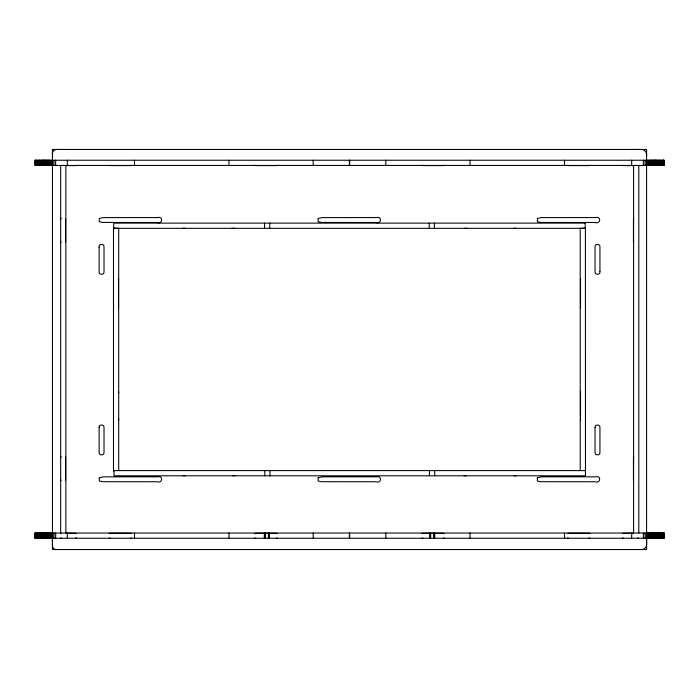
<?xml version="1.0" encoding="UTF-8"?>
<svg xmlns="http://www.w3.org/2000/svg" width="699" height="699" viewBox="0 0 699 699"><rect width="100%" height="100%" fill="white"/><g stroke="black" fill="none" stroke-linecap="round" stroke-linejoin="round"><path stroke-width="1.05" d="M646.592 538.274L646.592 544.635A4.998 4.998 0 0 1 641.595 549.519M646.592 534.036L646.592 531.922M118.699 418.919L118.515 420.606M60.656 219.591L60.664 219.128A1.215 1.215 0 0 1 61.25 218.167M60.656 458.133L60.664 457.67A1.215 1.215 0 0 1 61.25 456.718M52.451 155.964L52.486 153.029A4.063 4.063 0 0 1 56.112 149.49L62.893 149.472M580.528 278.63L580.546 307.901M118.498 307.901L118.515 278.63M580.546 391.335L580.528 420.606M234.951 475.652L232.924 475.801M516.115 475.661L514.141 475.801M515.879 228.224L513.625 228.328M234.584 228.232L232.138 228.328M66.256 165.584L75.623 165.584A0.979 0.979 0 0 0 76.313 165.305M632.787 165.584L623.421 165.584A0.979 0.979 0 0 1 622.739 165.305M113.491 228.224L118.699 228.224L118.699 470.593M585.413 228.224L580.205 228.224L580.205 470.593M113.491 470.593L585.474 470.593M65.592 533.293L75.693 533.293A0.979 0.979 0 0 1 76.357 533.617M633.451 533.293L623.351 533.293A0.979 0.979 0 0 0 622.687 533.617M631.424 149.472L641.673 149.481A5.295 5.295 0 0 1 646.514 153.963M466.906 228.328L464.468 228.232M185.418 228.328L183.164 228.224M184.912 475.801L182.928 475.661M466.119 475.801L464.101 475.652M56.636 549.528L55.571 549.475A3.775 3.775 0 0 1 52.46 545.945L52.451 537.417M118.498 391.335L118.699 392.917M646.531 153.99L646.592 155.877M60.656 241.068L60.664 241.426A1.215 1.215 0 0 0 61.093 242.238M60.656 479.558L60.664 479.916A1.215 1.215 0 0 0 61.093 480.729M663.963 160.237L663.963 165.445M663.98 533.031L663.98 538.239M663.77 160.237L663.77 165.445M663.84 533.031L663.788 538.239M663.701 533.031L663.596 538.239M663.517 160.237L663.517 165.445M663.526 533.031L663.526 538.239M663.08 160.237L663.08 165.445M663.089 533.031L663.089 538.239M662.346 160.237L662.346 165.445M662.355 533.031L662.355 538.239M661.481 160.237L661.481 165.445M661.499 533.031L661.499 538.239M660.66 160.237L660.66 165.445M660.677 533.031L660.677 538.239M659.996 160.237L659.996 165.445M660.013 533.031L660.013 538.239M659.489 533.031L659.489 538.239M659.48 160.237L659.48 165.445M659.113 160.237L659.113 165.445M659.122 533.031L659.122 538.239M658.93 533.031L658.93 538.239M658.572 533.031L658.572 538.239M658.065 160.237L658.065 165.445M658.082 533.031L658.082 538.239M657.514 160.237L657.514 165.445M657.532 533.031L657.532 538.239M657.06 160.237L657.06 165.445M657.077 533.031L657.077 538.239M656.667 160.237L656.667 165.445M656.684 533.031L656.684 538.239M656.134 160.237L656.134 165.445M656.151 533.031L656.151 538.239M655.61 160.237L655.61 165.445M655.618 533.031L655.618 538.239M655.225 160.237L655.225 165.445M655.12 533.031L655.234 538.239M655.112 160.237L655.112 165.445M654.823 160.237L654.823 165.445M654.841 533.031L654.841 538.239M654.316 160.237L654.316 165.445M654.325 533.031L654.325 538.239M653.748 160.237L653.748 165.445M653.757 533.031L653.757 538.239M653.294 160.237L653.294 165.445M653.303 533.031L653.224 538.239M652.962 160.237L652.962 165.445M652.98 533.031L652.98 538.239M652.473 160.237L652.473 165.445M652.49 533.031L652.49 538.239M651.914 160.237L651.914 165.445M651.931 533.031L651.931 538.239M651.372 160.237L651.372 165.445M651.389 533.031L651.389 538.239M650.952 160.237L650.952 165.445M650.97 533.031L650.97 538.239M650.603 160.237L650.603 165.445M650.62 533.031L650.62 538.239M650.21 160.237L650.21 165.445M650.219 533.031L650.219 538.239M649.686 160.237L649.686 165.445M649.703 533.031L649.703 538.239M648.96 160.237L648.96 165.445M648.978 533.031L648.978 538.239M648.069 160.237L648.069 165.445M648.087 533.031L648.087 538.239M647.257 160.237L647.257 165.445M647.265 533.031L647.265 538.239M646.592 160.368L646.592 149.472L52.451 149.472L52.451 160.368M646.592 165.584L646.592 533.18M646.592 537.54L646.592 549.528L52.451 549.528L52.451 537.54M646.313 160.237L646.313 165.445M646.33 533.031L646.33 538.239M645.028 160.237L645.028 165.445M645.046 533.031L645.046 538.239M643.351 160.237L643.351 165.445M643.368 533.031L643.368 538.239M638.807 165.445L638.807 533.031M633.6 165.445L633.6 533.031M631.669 160.237L631.669 165.445M631.686 533.031L631.686 538.239M585.413 227.638L585.474 475.801L114.042 475.801L114.042 470.593M564.512 160.237L564.512 165.445M564.521 533.031L564.521 538.239M470.025 160.237L470.025 165.445M470.043 533.031L470.043 538.239M434.682 470.593L434.682 475.801M434.699 533.031L434.699 538.239M434.428 223.121L434.428 228.328M433.782 533.031L433.782 538.239M433.703 533.031L433.703 538.239M430.654 533.031L430.654 538.239M429.623 533.031L429.623 538.239M429.474 470.593L429.474 475.801M429.221 223.121L429.221 228.328M385.796 160.237L385.796 165.445M385.813 533.031L385.813 538.239M349.622 160.237L349.622 165.445M349.631 533.031L349.631 538.239M349.369 160.237L349.369 165.445M349.386 533.031L349.386 538.239M313.196 160.237L313.196 165.445M313.213 533.031L313.213 538.239M269.997 470.593L269.997 475.801M269.744 223.121L269.744 228.328M269.395 533.031L269.395 538.239M268.364 533.031L268.364 538.239M264.79 470.593L264.79 475.801M264.537 223.121L264.537 228.328M264.318 533.031L264.318 538.239M228.957 160.237L228.957 165.445M228.975 533.031L228.975 538.239M134.479 160.237L134.479 165.445M134.496 533.031L134.496 538.239M113.491 227.638L113.491 471.178M67.314 160.237L67.314 165.445M67.34 533.031L67.34 538.239M65.863 165.445L65.863 533.031M60.656 165.445L60.656 533.031M55.632 160.237L55.632 165.445M55.649 533.031L55.649 538.239M53.98 533.031L53.98 538.239M53.963 160.237L53.963 165.445M52.67 160.237L52.67 165.445M52.687 533.031L52.687 538.239M52.451 165.48L52.451 534.211M51.735 160.237L51.735 165.445M51.752 533.031L51.752 538.239M50.94 533.031L50.94 538.239M50.913 160.237L50.913 165.445M50.048 533.031L50.048 538.239M50.022 160.237L50.022 165.445M49.323 533.031L49.323 538.239M49.297 160.237L49.297 165.445M48.781 160.237L48.781 165.445M48.799 533.031L48.799 538.239M48.38 160.237L48.38 165.445M48.406 533.031L48.406 538.239M48.03 160.237L48.03 165.445M48.056 533.031L48.056 538.239M47.611 160.237L47.611 165.445M47.637 533.031L47.637 538.239M47.069 160.237L47.069 165.445M47.095 533.031L47.095 538.239M46.51 160.237L46.51 165.445M46.527 533.031L46.527 538.239M46.02 160.237L46.02 165.445M46.047 533.031L46.047 538.239M45.697 160.237L45.697 165.445M45.715 533.031L45.802 538.239M45.243 160.237L45.243 165.445M45.26 533.031L45.26 538.239M44.675 160.237L44.675 165.445M44.692 533.031L44.692 538.239M44.159 160.237L44.159 165.445M44.186 533.031L44.186 538.239M43.88 160.237L43.88 165.445M43.897 533.031L43.784 538.239M43.766 160.237L43.766 165.445M43.382 160.237L43.382 165.445M43.399 533.031L43.399 538.239M42.849 160.237L42.849 165.445M42.866 533.031L42.866 538.239M42.342 533.031L42.342 538.239M42.316 160.237L42.316 165.445M41.923 160.237L41.923 165.445M41.949 533.031L41.949 538.239M41.468 160.237L41.468 165.445M41.494 533.031L41.494 538.239M40.918 160.237L40.918 165.445M40.944 533.031L40.944 538.239M40.446 533.031L40.446 538.239M40.096 533.031L40.096 538.239M39.878 160.237L39.878 165.445M39.895 533.031L39.895 538.239M39.511 160.237L39.511 165.445M39.528 533.031L39.528 538.239M38.987 160.237L38.987 165.445M39.013 533.031L39.013 538.239M38.323 160.237L38.323 165.445M38.349 533.031L38.349 538.239M37.528 533.031L37.528 538.239M37.501 160.237L37.501 165.445M36.663 533.031L36.663 538.239M36.645 160.237L36.645 165.445M35.929 533.031L35.929 538.239M35.911 160.237L35.911 165.445M35.492 533.031L35.492 538.239M35.474 160.237L35.474 165.445M35.422 533.031L35.422 538.239M35.212 160.237L35.212 165.445M35.326 533.031L35.23 538.239M35.046 533.031L35.177 538.239M131.307 537.907A1.171 1.171 0 0 1 130.486 538.239M110.014 538.239A1.18 1.18 0 0 1 109.201 537.924M109.105 533.704A1.18 1.18 0 0 1 109.883 533.293L130.573 533.293A1.18 1.18 0 0 1 131.36 533.687M277.057 537.907A1.171 1.171 0 0 1 276.236 538.239M255.773 538.239A1.18 1.18 0 0 1 254.952 537.924M254.855 533.704A1.18 1.18 0 0 1 255.642 533.293L276.332 533.293A1.18 1.18 0 0 1 277.119 533.687M76.427 537.819A0.979 0.979 0 0 1 75.623 538.239M61.652 538.239A0.979 0.979 0 0 1 60.848 537.837M60.892 533.634A0.987 0.987 0 0 1 61.18 533.407M568.567 538.239A1.171 1.171 0 0 1 567.745 537.907M589.851 537.924A1.18 1.18 0 0 1 589.03 538.239M589.947 533.704A1.18 1.18 0 0 0 589.161 533.293L568.47 533.293A1.18 1.18 0 0 0 567.684 533.687M422.808 538.239A1.171 1.171 0 0 1 421.986 537.907M444.092 537.924A1.18 1.18 0 0 1 443.28 538.239M444.188 533.704A1.18 1.18 0 0 0 443.411 533.293L422.72 533.293A1.18 1.18 0 0 0 421.925 533.687M623.421 538.239A0.979 0.979 0 0 1 622.617 537.819M638.196 537.837A0.979 0.979 0 0 1 637.392 538.239M131.307 165.244A1.171 1.171 0 0 1 130.486 165.584L110.014 165.584A1.18 1.18 0 0 1 109.201 165.27M277.057 165.244A1.171 1.171 0 0 1 276.236 165.584L255.773 165.584A1.18 1.18 0 0 1 254.952 165.27M567.745 165.244A1.171 1.171 0 0 0 568.567 165.584L589.03 165.584A1.18 1.18 0 0 0 589.851 165.27M421.986 165.244A1.171 1.171 0 0 0 422.808 165.584L443.28 165.584A1.18 1.18 0 0 0 444.092 165.27M633.582 480.37A1.215 1.215 0 0 1 633.451 479.916L633.443 457.67A1.215 1.215 0 0 1 633.696 457.024M633.582 241.88A1.215 1.215 0 0 1 633.451 241.426L633.443 219.128A1.215 1.215 0 0 1 633.696 218.472M65.4 457.094A1.215 1.215 0 0 1 65.601 457.766L65.601 479.785A1.215 1.215 0 0 1 65.418 480.44M65.4 218.542A1.215 1.215 0 0 1 65.601 219.215L65.601 241.286A1.215 1.215 0 0 1 65.418 241.95M99.118 246.992L99.118 271.623C98.096 274.934 104.535 275.301 104.02 272.033L104.02 246.721C104.579 243.444 98.236 243.698 99.118 246.992M595.041 427.281L595.041 452.594C594.473 455.879 600.825 455.626 599.934 452.332L599.934 427.701C600.965 424.389 594.526 424.022 595.041 427.281M99.127 427.124L99.118 452.332C98.236 455.626 104.579 455.879 104.02 452.594L104.02 427.281C104.588 424.319 98.742 424.188 99.127 427.124M599.934 271.623C600.965 274.934 594.526 275.301 595.041 272.033L595.041 246.721C594.473 243.444 600.825 243.698 599.934 246.992L599.934 271.623M99.293 218.464L99.345 221.714L102.29 222.448L156.812 222.474C162.666 224.737 163.601 215.808 157.38 217.581L103.408 217.581L99.293 218.464M99.293 477.723L99.345 480.973L102.29 481.707L156.812 481.742C162.666 483.996 163.601 475.067 157.38 476.84L103.408 476.84L99.293 477.723M318.15 218.464L318.194 221.714L321.138 222.448L375.669 222.474C381.523 224.737 382.449 215.808 376.237 217.581L322.265 217.581L318.15 218.464M318.15 477.723L318.194 480.973L321.138 481.707L375.669 481.742C381.523 483.996 382.449 475.067 376.237 476.84L322.265 476.84L318.15 477.723M537.356 218.464L537.4 221.714L540.344 222.448L594.875 222.474C600.729 224.737 601.656 215.808 595.443 217.581L541.472 217.581L537.356 218.464M537.356 477.723L537.4 480.973L540.344 481.707L594.875 481.742C600.729 483.996 601.656 475.067 595.443 476.84L541.472 476.84L537.356 477.723M664.033 160.237L34.95 160.237L34.95 165.445L664.033 165.445L664.033 160.237M585.168 223.121L113.736 223.121L113.736 228.328L585.168 228.328L585.168 223.121M664.05 533.031L34.967 533.031L34.967 538.239L664.05 538.239L664.05 533.031M434.498 538.239L434.498 533.031L434.472 538.239M265.314 538.239L265.314 533.031L265.236 538.239M264.545 538.239L264.545 533.031L264.519 538.239"/></g></svg>
